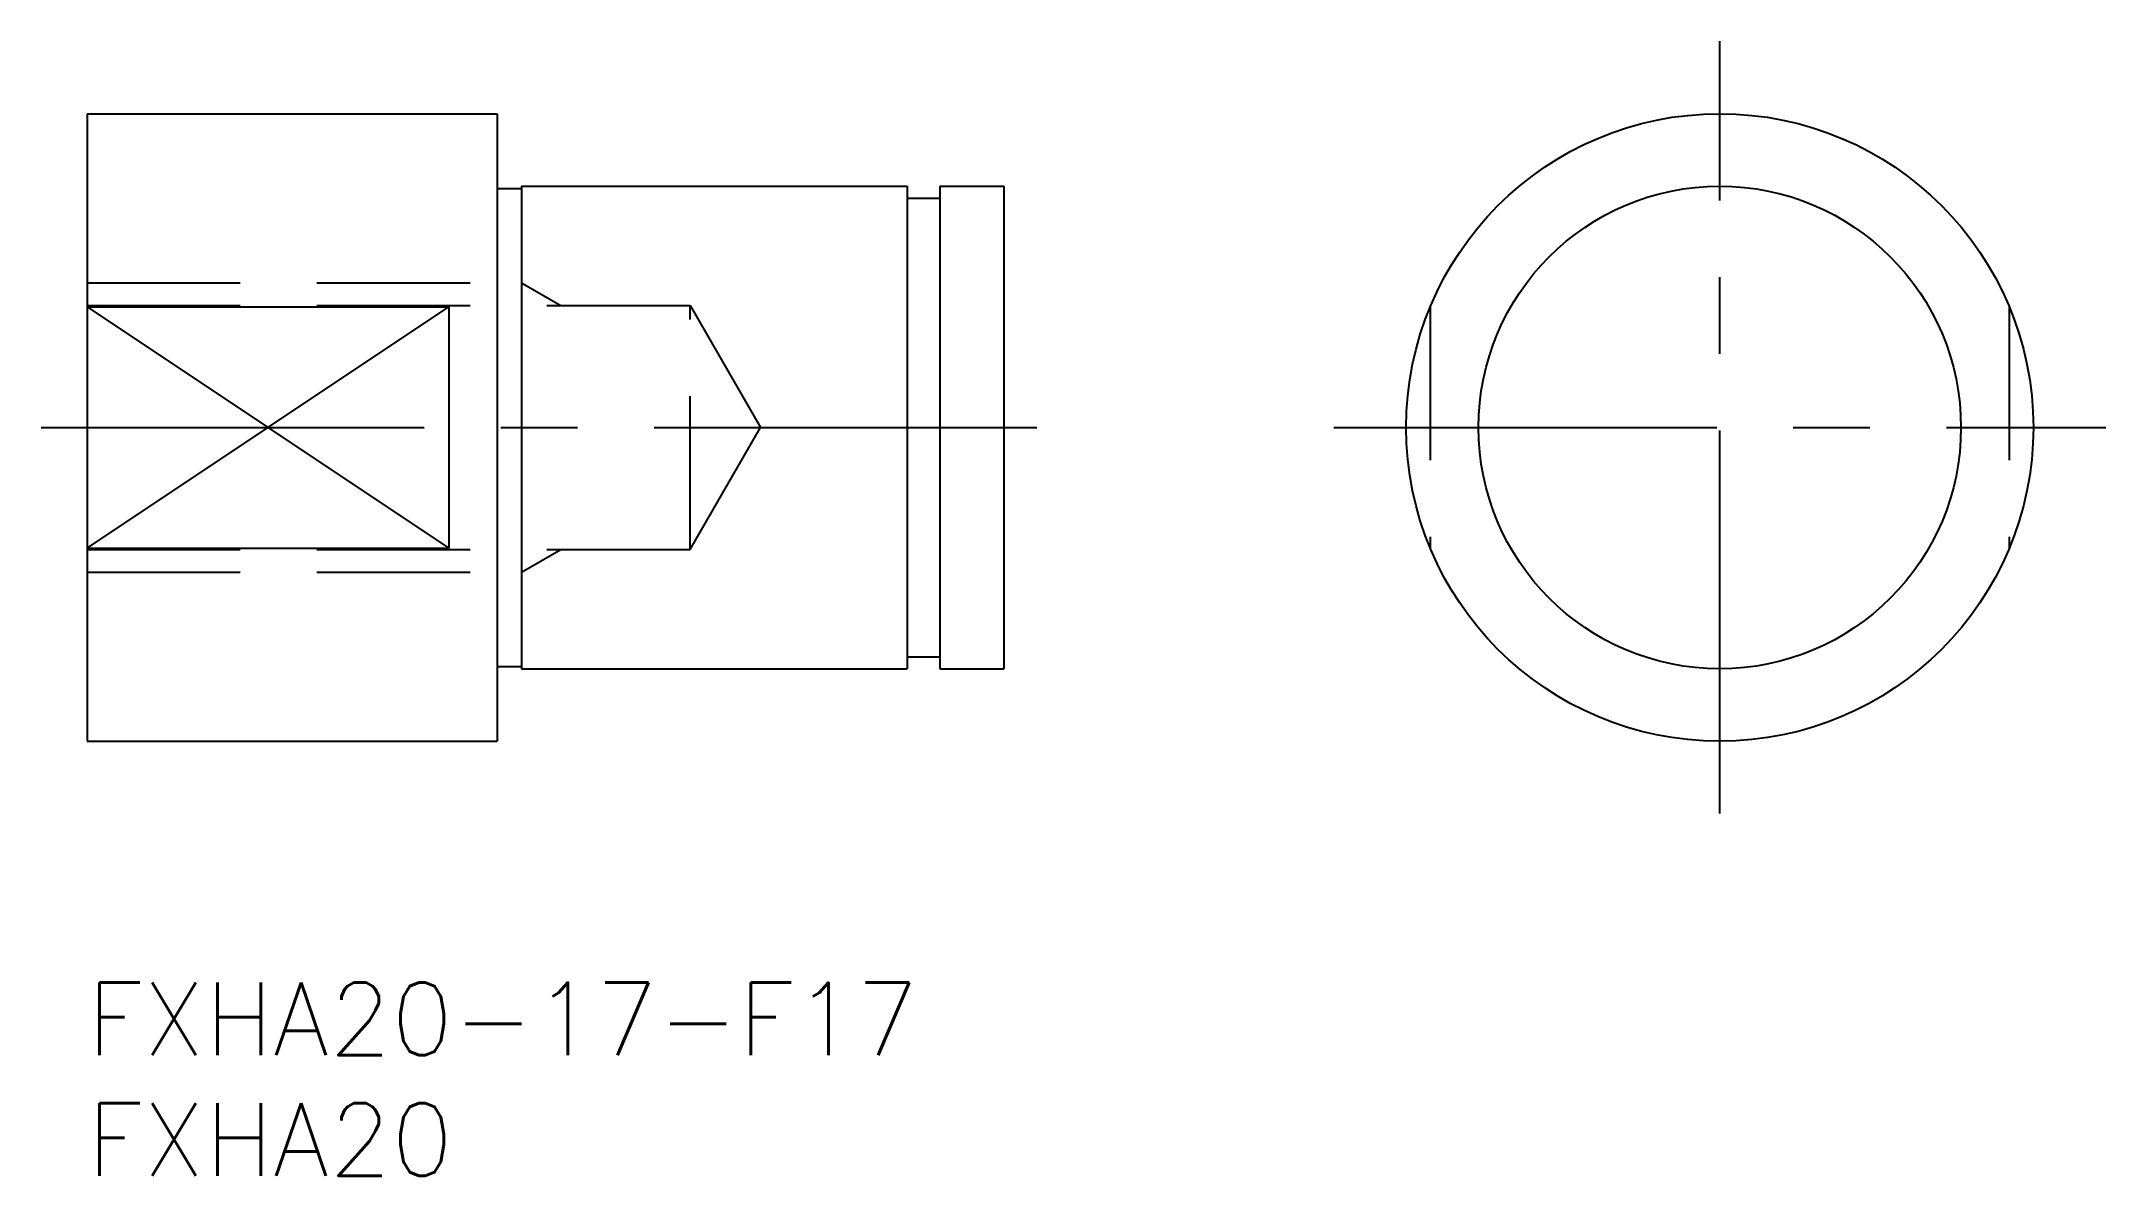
# Model space of a CAD drawing. Extents: x -1.9 to 83.7, y -8 to 39.
import ezdxf

# ---------------------------------------------------------------- set-up
doc = ezdxf.new("R2010")
doc.units = 0
doc.header["$LTSCALE"] = 0.5
doc.linetypes.add('CENTER', pattern=[50.8, 31.75, -6.35, 6.35, -6.35])
doc.linetypes.add('DASHED', pattern=[19.05, 12.7, -6.35])
for name, color, linetype in [('MSM_CENTER', 1, 'CENTER'), ('MSM_CONTINUOUS', 7, 'CONTINUOUS'), ('MSM_DASHED', 4, 'DASHED'), ('MSM_NARROW', 5, 'CONTINUOUS'), ('MSM_PART_NUMBER', 7, 'CONTINUOUS')]:
    doc.layers.add(name, color=color, linetype=linetype)
doc.styles.get("Standard").update_dxf_attribs({"font": 'txt.shx', "height": 3, "bigfont": 'bigfont.shx'})

# ---------------------------------------------------------------- blocks, each defined once
blk = doc.blocks.new('*U7')
at = {"layer": 'MSM_PART_NUMBER'}
blk.add_text('FXHA20-17-F17', height=3, dxfattribs=at).set_placement((0, -3))
blk = doc.blocks.new('*U8')
at = {"layer": 'MSM_PART_NUMBER'}
blk.add_text('FXHA20', height=3, dxfattribs=at).set_placement((0, -8))

msp = doc.modelspace()

# ---------------------------------------------------------------- linework, layer by layer
at = {"layer": 'MSM_CENTER'}
for p, q in [((67.677, 7), (67.677, 39)), ((-1.9, 23), (39.9, 23)), ((51.677, 23), (83.677, 23))]:
    msp.add_line(p, q, dxfattribs=at)
at = {"layer": 'MSM_CONTINUOUS'}
for p, q in [((0, 36), (0, 10)), ((0, 36), (17, 36)), ((17, 36), (17, 10)), ((17, 32.9), (18, 32.9)), ((18, 33), (34, 33)), ((18, 33), (18, 13)), ((34, 33), (34, 13)), ((35.35, 33), (38, 33)), ((35.35, 33), (35.35, 13)), ((38, 33), (38, 13)), ((34, 32.5), (35.35, 32.5)), ((0, 28), (15, 28)), ((15, 28), (15, 18)), ((0, 18), (15, 18)), ((17, 13.1), (18, 13.1)), ((18, 13), (34, 13)), ((34, 13.5), (35.35, 13.5)), ((35.35, 13), (38, 13)), ((0, 10), (17, 10))]:
    msp.add_line(p, q, dxfattribs=at)
for radius in [13, 10]:
    msp.add_circle((67.677, 23), radius, dxfattribs=at)
at = {"layer": 'MSM_DASHED'}
for p, q in [((0, 29), (18, 29)), ((18, 29), (19.64, 28.053)), ((0, 28.053), (25, 28.053)), ((25, 17.947), (25, 28.053)), ((25, 28.053), (27.917, 23)), ((55.677, 28), (55.677, 18)), ((79.677, 28), (79.677, 18)), ((25, 17.947), (27.917, 23)), ((0, 17.947), (25, 17.947)), ((18, 17), (19.64, 17.947)), ((0, 17), (18, 17))]:
    msp.add_line(p, q, dxfattribs=at)
at = {"layer": 'MSM_NARROW'}
for p, q in [((0, 28), (15, 18)), ((0, 18), (15, 28))]:
    msp.add_line(p, q, dxfattribs=at)

# ---------------------------------------------------------------- block references
at = {"layer": 'MSM_CONTINUOUS'}
for name in ['*U7', '*U8']:
    msp.add_blockref(name, (0, 0), dxfattribs=at)

doc.saveas('drawing.dxf')
